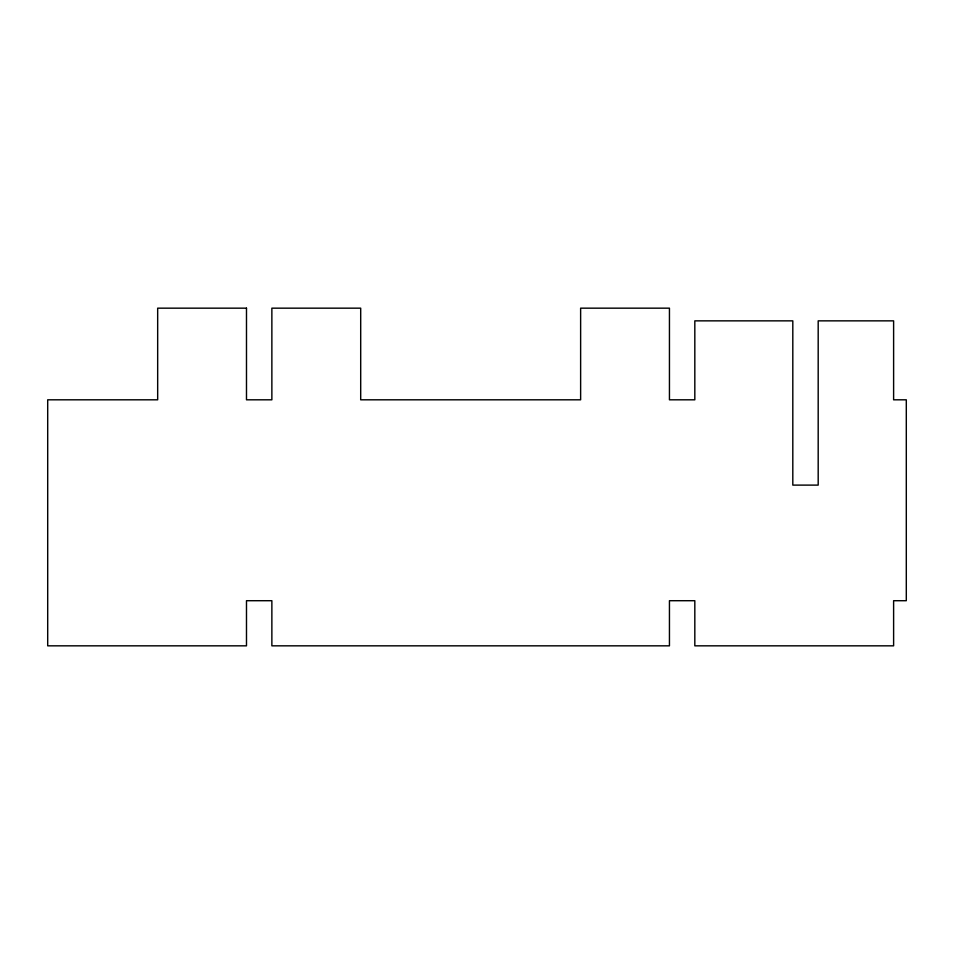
<?xml version="1.0" encoding="UTF-8"?>
<svg xmlns="http://www.w3.org/2000/svg" width="954" height="954" viewBox="0 0 954 954"><rect width="100%" height="100%" fill="white"/><g stroke="black" fill="none" stroke-linecap="round" stroke-linejoin="round"><path stroke-width="1.43" d="M246.49 308.166L157.672 308.166L157.672 399.809L47.7 399.809L47.7 645.834L246.49 645.834L246.49 600.71L271.866 600.71L271.866 645.834L669.446 645.834L669.446 600.71L694.822 600.71L694.822 645.834L893.612 645.834L893.612 600.71L906.3 600.71L906.3 399.809L893.612 399.809L893.612 320.854L818.186 320.854L818.186 485.109L792.81 485.109L792.81 320.854L694.822 320.854L694.822 399.809L669.446 399.809L669.446 308.166L580.628 308.166L580.628 399.809L360.695 399.809L360.695 308.166L271.866 308.166L271.866 399.809L246.49 399.809L246.49 308.166"/></g></svg>
